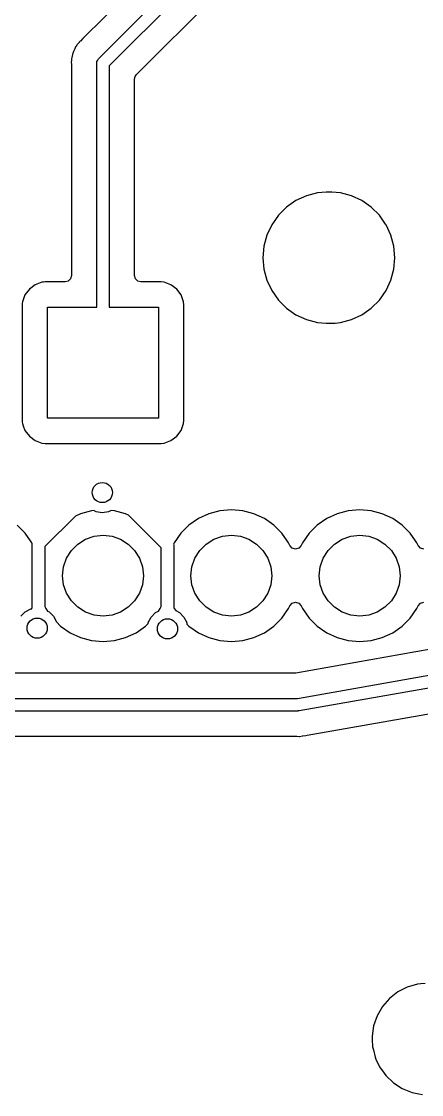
# Model space of a CAD drawing. Extents: x 1.95 to 9.87, y -5.96 to -1.39.
# Drawn here: x 5.842 to 6.154, y -3.299 to -2.462 of the extents above; entities that cross this region are included whole.
import ezdxf

# ---------------------------------------------------------------- set-up
doc = ezdxf.new("R2010")
doc.units = 0
doc.header["$MEASUREMENT"] = 0
doc.layers.add('BLACK', color=7, linetype='CONTINUOUS')

msp = doc.modelspace()

# ---------------------------------------------------------------- linework, layer by layer
at = {"layer": 'BLACK', "linetype": 'CONTINUOUS'}
for p, q in [((5.98735, -2.37806), (5.8904, -2.47501)), ((5.90203, -2.49124), (6.00227, -2.39101)), ((6.00779, -2.39941), (5.91043, -2.49676)), ((5.93157, -2.50349), (6.01452, -2.42054)), ((5.88977, -2.47552), (5.88788, -2.47753)), ((5.8904, -2.47501), (5.88977, -2.47552)), ((5.88243, -2.48559), (5.88224, -2.48635)), ((5.88326, -2.48408), (5.88243, -2.48559)), ((5.88346, -2.48367), (5.88326, -2.48408)), ((5.88415, -2.48209), (5.88346, -2.48367)), ((5.88463, -2.48147), (5.88415, -2.48209)), ((5.88505, -2.48083), (5.88463, -2.48147)), ((5.88543, -2.48013), (5.88505, -2.48083)), ((5.88661, -2.47888), (5.88543, -2.48013)), ((5.88691, -2.47853), (5.88661, -2.47888)), ((5.887, -2.47841), (5.88691, -2.47853)), ((5.88777, -2.47764), (5.887, -2.47841)), ((5.88788, -2.47753), (5.88777, -2.47764)), ((5.88073, -2.49378), (5.8807, -2.49394)), ((5.8807, -2.49394), (5.88071, -2.49399)), ((5.88071, -2.49399), (5.88086, -2.49566)), ((5.88083, -2.49317), (5.88073, -2.49378)), ((5.88089, -2.4924), (5.88083, -2.49317)), ((5.88131, -2.48995), (5.88089, -2.49161)), ((5.88089, -2.49161), (5.88089, -2.4924)), ((5.88141, -2.4895), (5.88131, -2.48995)), ((5.88168, -2.4878), (5.88141, -2.4895)), ((5.88199, -2.48708), (5.88168, -2.4878)), ((5.88224, -2.48635), (5.88199, -2.48708)), ((5.90059, -2.49472), (5.90072, -2.49385)), ((5.9007, -2.49368), (5.90075, -2.49358)), ((5.90072, -2.49385), (5.9007, -2.49368)), ((5.90075, -2.49358), (5.90079, -2.49334)), ((5.90079, -2.49334), (5.90145, -2.49231)), ((5.90145, -2.49231), (5.90203, -2.49124)), ((5.88086, -2.49566), (5.88089, -2.49612)), ((5.88089, -2.49612), (5.88089, -2.66045)), ((5.90059, -2.68504), (5.90059, -2.49472)), ((5.91043, -2.49676), (5.91043, -2.68504)), ((5.93014, -2.50695), (5.93051, -2.50508)), ((5.93014, -2.64646), (5.93014, -2.50695)), ((5.93051, -2.50508), (5.93157, -2.50349)), ((6.0558, -2.60195), (6.04846, -2.60708)), ((6.06392, -2.59816), (6.0558, -2.60195)), ((6.07257, -2.59584), (6.06392, -2.59816)), ((6.07926, -2.59526), (6.07257, -2.59584)), ((6.08373, -2.59526), (6.07926, -2.59526)), ((6.07926, -2.59526), (6.07926, -2.59526)), ((6.09042, -2.59584), (6.08373, -2.59526)), ((6.08373, -2.59526), (6.08373, -2.59526)), ((6.09907, -2.59816), (6.09042, -2.59584)), ((6.10719, -2.60195), (6.09907, -2.59816)), ((6.11453, -2.60708), (6.10719, -2.60195)), ((6.04846, -2.60708), (6.04212, -2.61342)), ((6.12087, -2.61342), (6.11453, -2.60708)), ((6.04212, -2.61342), (6.03699, -2.62076)), ((6.12565, -2.62025), (6.12087, -2.61342)), ((6.03699, -2.62076), (6.0332, -2.62888)), ((6.12601, -2.62076), (6.12565, -2.62025)), ((6.12979, -2.62888), (6.12601, -2.62076)), ((6.0332, -2.62888), (6.03088, -2.63753)), ((6.13211, -2.63753), (6.12979, -2.62888)), ((6.03088, -2.63753), (6.0301, -2.64646)), ((6.13289, -2.64646), (6.13211, -2.63753)), ((5.93014, -2.66045), (5.93014, -2.64646)), ((6.0301, -2.64646), (6.03088, -2.65538)), ((6.13211, -2.65538), (6.13289, -2.64646)), ((5.88089, -2.66045), (5.88023, -2.66289)), ((5.93079, -2.66289), (5.93014, -2.66045)), ((6.03088, -2.65538), (6.0332, -2.66404)), ((6.12979, -2.66404), (6.13211, -2.65538)), ((5.85266, -2.66757), (5.84813, -2.67096)), ((5.85797, -2.66559), (5.85266, -2.66757)), ((5.85915, -2.66546), (5.85797, -2.66559)), ((5.86032, -2.66533), (5.85915, -2.66546)), ((5.876, -2.66533), (5.86032, -2.66533)), ((5.87844, -2.66468), (5.876, -2.66533)), ((5.88023, -2.66289), (5.87844, -2.66468)), ((5.93258, -2.66468), (5.93079, -2.66289)), ((5.93502, -2.66533), (5.93258, -2.66468)), ((5.9507, -2.66533), (5.93502, -2.66533)), ((5.95305, -2.66559), (5.9507, -2.66533)), ((5.9507, -2.66533), (5.9507, -2.66533)), ((5.95836, -2.66757), (5.95305, -2.66559)), ((5.9629, -2.67096), (5.95836, -2.66757)), ((6.0332, -2.66404), (6.03699, -2.67215)), ((6.12601, -2.67215), (6.12979, -2.66404)), ((5.84473, -2.6755), (5.84275, -2.68081)), ((5.84813, -2.67096), (5.84473, -2.6755)), ((5.96629, -2.6755), (5.9629, -2.67096)), ((5.96827, -2.68081), (5.96629, -2.6755)), ((6.03699, -2.67215), (6.04212, -2.67949)), ((6.12087, -2.67949), (6.12601, -2.67215)), ((5.84275, -2.68081), (5.84264, -2.68187)), ((5.84264, -2.68187), (5.84264, -2.77482)), ((5.84275, -2.68081), (5.84275, -2.68081)), ((5.8622, -2.77165), (5.8622, -2.68504)), ((5.8622, -2.68504), (5.90059, -2.68504)), ((5.91043, -2.68504), (5.94882, -2.68504)), ((5.94882, -2.68504), (5.94882, -2.77165)), ((5.96852, -2.68315), (5.96827, -2.68081)), ((5.96852, -2.77354), (5.96852, -2.68315)), ((6.04212, -2.67949), (6.04846, -2.68583)), ((6.04846, -2.68583), (6.0558, -2.69097)), ((6.10719, -2.69097), (6.11453, -2.68583)), ((6.11453, -2.68583), (6.12087, -2.67949)), ((6.0558, -2.69097), (6.0558, -2.69097)), ((6.0558, -2.69097), (6.0558, -2.69097)), ((6.0558, -2.69097), (6.06392, -2.69475)), ((6.06392, -2.69475), (6.07257, -2.69707)), ((6.09042, -2.69707), (6.09907, -2.69475)), ((6.09907, -2.69475), (6.10719, -2.69097)), ((6.07257, -2.69707), (6.07592, -2.69736)), ((6.07592, -2.69736), (6.07926, -2.69766)), ((6.07926, -2.69766), (6.07926, -2.69766)), ((6.07926, -2.69766), (6.08373, -2.69766)), ((6.08373, -2.69766), (6.08641, -2.69742)), ((6.08373, -2.69766), (6.08373, -2.69766)), ((6.08641, -2.69742), (6.09042, -2.69707)), ((5.84264, -2.77482), (5.84275, -2.77589)), ((5.84275, -2.77589), (5.8434, -2.77763)), ((5.8434, -2.77763), (5.84473, -2.78119)), ((5.94882, -2.77165), (5.8622, -2.77165)), ((5.96629, -2.78119), (5.96827, -2.77589)), ((5.96827, -2.77589), (5.96852, -2.77354)), ((5.84473, -2.78119), (5.84813, -2.78573)), ((5.84813, -2.78573), (5.85266, -2.78913)), ((5.95836, -2.78913), (5.9629, -2.78573)), ((5.9629, -2.78573), (5.96629, -2.78119)), ((5.85266, -2.78913), (5.85797, -2.79111)), ((5.85797, -2.79111), (5.86032, -2.79136)), ((5.86032, -2.79136), (5.9507, -2.79136)), ((5.9507, -2.79136), (5.95305, -2.79111)), ((5.95305, -2.79111), (5.95836, -2.78913)), ((5.89659, -2.84387), (5.88793, -2.84619)), ((5.89832, -2.84372), (5.89659, -2.84387)), ((5.90009, -2.84462), (5.89832, -2.84372)), ((5.90496, -2.84539), (5.90009, -2.84462)), ((5.90983, -2.84462), (5.90496, -2.84539)), ((5.91176, -2.84364), (5.90983, -2.84462)), ((5.91444, -2.84387), (5.91176, -2.84364)), ((5.92309, -2.84619), (5.91444, -2.84387)), ((5.99659, -2.84387), (5.98793, -2.84619)), ((6.00551, -2.84309), (5.99659, -2.84387)), ((6.01444, -2.84387), (6.00551, -2.84309)), ((6.02309, -2.84619), (6.01444, -2.84387)), ((6.09659, -2.84387), (6.08793, -2.84619)), ((6.10551, -2.84309), (6.09659, -2.84387)), ((6.11444, -2.84387), (6.10551, -2.84309)), ((6.12309, -2.84619), (6.11444, -2.84387)), ((5.88402, -2.84801), (5.86028, -2.87176)), ((5.88793, -2.84619), (5.88402, -2.84801)), ((5.92538, -2.84726), (5.92309, -2.84619)), ((5.95083, -2.87271), (5.92538, -2.84726)), ((5.97981, -2.84998), (5.97247, -2.85512)), ((5.98793, -2.84619), (5.97981, -2.84998)), ((6.03121, -2.84998), (6.02309, -2.84619)), ((6.03855, -2.85512), (6.03121, -2.84998)), ((6.07981, -2.84998), (6.07247, -2.85512)), ((6.08793, -2.84619), (6.07981, -2.84998)), ((6.13121, -2.84998), (6.12309, -2.84619)), ((6.13855, -2.85512), (6.13121, -2.84998)), ((5.84488, -2.86145), (5.83855, -2.85512)), ((5.84901, -2.86735), (5.84488, -2.86145)), ((5.96614, -2.86145), (5.961, -2.86879)), ((5.97247, -2.85512), (5.96614, -2.86145)), ((6.04488, -2.86145), (6.03855, -2.85512)), ((6.04901, -2.86735), (6.04488, -2.86145)), ((6.06614, -2.86145), (6.061, -2.86879)), ((6.07247, -2.85512), (6.06614, -2.86145)), ((6.14488, -2.86145), (6.13855, -2.85512)), ((6.14901, -2.86735), (6.14488, -2.86145)), ((5.85002, -2.86879), (5.84901, -2.86735)), ((5.85044, -2.86968), (5.85002, -2.86879)), ((5.85043, -2.86972), (5.85044, -2.86968)), ((5.85043, -2.91931), (5.85043, -2.86972)), ((5.88089, -2.87485), (5.88587, -2.86986)), ((5.88587, -2.86986), (5.89185, -2.86611)), ((5.89185, -2.86611), (5.8985, -2.86378)), ((5.8985, -2.86378), (5.90551, -2.86299)), ((5.90551, -2.86299), (5.91252, -2.86378)), ((5.91252, -2.86378), (5.91918, -2.86611)), ((5.91918, -2.86611), (5.92515, -2.86986)), ((5.92515, -2.86986), (5.93014, -2.87485)), ((5.961, -2.86879), (5.96046, -2.86995)), ((5.96046, -2.86995), (5.96067, -2.87067)), ((5.96067, -2.87067), (5.96067, -2.91947)), ((5.98089, -2.87485), (5.98587, -2.86986)), ((5.98587, -2.86986), (5.99185, -2.86611)), ((5.99185, -2.86611), (5.9985, -2.86378)), ((5.9985, -2.86378), (6.00551, -2.86299)), ((6.00551, -2.86299), (6.01252, -2.86378)), ((6.01252, -2.86378), (6.01918, -2.86611)), ((6.01918, -2.86611), (6.02515, -2.86986)), ((6.02515, -2.86986), (6.03014, -2.87485)), ((6.05002, -2.86879), (6.04901, -2.86735)), ((6.05103, -2.87096), (6.05002, -2.86879)), ((6.061, -2.86879), (6.05994, -2.87107)), ((6.08089, -2.87485), (6.08587, -2.86986)), ((6.08587, -2.86986), (6.09185, -2.86611)), ((6.09185, -2.86611), (6.0985, -2.86378)), ((6.0985, -2.86378), (6.10551, -2.86299)), ((6.10551, -2.86299), (6.11252, -2.86378)), ((6.11252, -2.86378), (6.11918, -2.86611)), ((6.11918, -2.86611), (6.12515, -2.86986)), ((6.12515, -2.86986), (6.13014, -2.87485)), ((6.15002, -2.86879), (6.14901, -2.86735)), ((6.15103, -2.87096), (6.15002, -2.86879)), ((5.86028, -2.87176), (5.86028, -2.91863)), ((5.87713, -2.88082), (5.88089, -2.87485)), ((5.93014, -2.87485), (5.93389, -2.88082)), ((5.95083, -2.91846), (5.95083, -2.87271)), ((5.97713, -2.88082), (5.98089, -2.87485)), ((6.03014, -2.87485), (6.03389, -2.88082)), ((6.05109, -2.87107), (6.05103, -2.87096)), ((6.05289, -2.87313), (6.05109, -2.87107)), ((6.05551, -2.87389), (6.05289, -2.87313)), ((6.05813, -2.87313), (6.05551, -2.87389)), ((6.05994, -2.87107), (6.05813, -2.87313)), ((6.07713, -2.88082), (6.08089, -2.87485)), ((6.13014, -2.87485), (6.13389, -2.88082)), ((6.15109, -2.87107), (6.15103, -2.87096)), ((6.15289, -2.87313), (6.15109, -2.87107)), ((6.15551, -2.87389), (6.15289, -2.87313)), ((5.87481, -2.88748), (5.87713, -2.88082)), ((5.93389, -2.88082), (5.93622, -2.88748)), ((5.97481, -2.88748), (5.97713, -2.88082)), ((6.03389, -2.88082), (6.03622, -2.88748)), ((6.07481, -2.88748), (6.07713, -2.88082)), ((6.13389, -2.88082), (6.13622, -2.88748)), ((5.87402, -2.89449), (5.87481, -2.88748)), ((5.87481, -2.9015), (5.87402, -2.89449)), ((5.93622, -2.88748), (5.93701, -2.89449)), ((5.93701, -2.89449), (5.93622, -2.9015)), ((5.97402, -2.89449), (5.97481, -2.88748)), ((5.97481, -2.9015), (5.97402, -2.89449)), ((6.03622, -2.88748), (6.03701, -2.89449)), ((6.03701, -2.89449), (6.03622, -2.9015)), ((6.07402, -2.89449), (6.07481, -2.88748)), ((6.07481, -2.9015), (6.07402, -2.89449)), ((6.13622, -2.88748), (6.13701, -2.89449)), ((6.13701, -2.89449), (6.13622, -2.9015)), ((5.87713, -2.90815), (5.87481, -2.9015)), ((5.93622, -2.9015), (5.93389, -2.90815)), ((5.97713, -2.90815), (5.97481, -2.9015)), ((6.03622, -2.9015), (6.03389, -2.90815)), ((6.07713, -2.90815), (6.07481, -2.9015)), ((6.13622, -2.9015), (6.13389, -2.90815)), ((5.88089, -2.91413), (5.87713, -2.90815)), ((5.93389, -2.90815), (5.93014, -2.91413)), ((5.98089, -2.91413), (5.97713, -2.90815)), ((6.03389, -2.90815), (6.03014, -2.91413)), ((6.05692, -2.9902), (6.51827, -2.90886)), ((6.08089, -2.91413), (6.07713, -2.90815)), ((6.13389, -2.90815), (6.13014, -2.91413)), ((5.84496, -2.92265), (5.84935, -2.92042)), ((5.84935, -2.92042), (5.84993, -2.92032)), ((5.84993, -2.92032), (5.85002, -2.92019)), ((5.85002, -2.92019), (5.85043, -2.91931)), ((5.86028, -2.91863), (5.861, -2.92019)), ((5.861, -2.92019), (5.86232, -2.92207)), ((5.88587, -2.91911), (5.88089, -2.91413)), ((5.89185, -2.92287), (5.88587, -2.91911)), ((5.92515, -2.91911), (5.91918, -2.92287)), ((5.93014, -2.91413), (5.92515, -2.91911)), ((5.94865, -2.92214), (5.95002, -2.92019)), ((5.95002, -2.92019), (5.95083, -2.91846)), ((5.96067, -2.91947), (5.961, -2.92019)), ((5.961, -2.92019), (5.96211, -2.92177)), ((5.98587, -2.91911), (5.98089, -2.91413)), ((5.99185, -2.92287), (5.98587, -2.91911)), ((6.02515, -2.91911), (6.01918, -2.92287)), ((6.03014, -2.91413), (6.02515, -2.91911)), ((6.04488, -2.92753), (6.05002, -2.92019)), ((6.05002, -2.92019), (6.05109, -2.9179)), ((6.05109, -2.9179), (6.05289, -2.91585)), ((6.05289, -2.91585), (6.05551, -2.91508)), ((6.05551, -2.91508), (6.05813, -2.91585)), ((6.05813, -2.91585), (6.05994, -2.9179)), ((6.51797, -2.9189), (6.05821, -2.99997)), ((6.05994, -2.9179), (6.061, -2.92019)), ((6.061, -2.92019), (6.06614, -2.92753)), ((6.08587, -2.91911), (6.08089, -2.91413)), ((6.09185, -2.92287), (6.08587, -2.91911)), ((6.12515, -2.91911), (6.11918, -2.92287)), ((6.13014, -2.91413), (6.12515, -2.91911)), ((6.14488, -2.92753), (6.15002, -2.92019)), ((6.15002, -2.92019), (6.15109, -2.9179)), ((6.15109, -2.9179), (6.15289, -2.91585)), ((6.15289, -2.91585), (6.15551, -2.91508)), ((5.84147, -2.92614), (5.84496, -2.92265)), ((5.86232, -2.92207), (5.86347, -2.92265)), ((5.86347, -2.92265), (5.86695, -2.92614)), ((5.86695, -2.92614), (5.86919, -2.93053)), ((5.8985, -2.92519), (5.89185, -2.92287)), ((5.90551, -2.92598), (5.8985, -2.92519)), ((5.91252, -2.92519), (5.90551, -2.92598)), ((5.91918, -2.92287), (5.91252, -2.92519)), ((5.94077, -2.93112), (5.94301, -2.92673)), ((5.94301, -2.92673), (5.94649, -2.92324)), ((5.94649, -2.92324), (5.94865, -2.92214)), ((5.96211, -2.92177), (5.965, -2.92324)), ((5.965, -2.92324), (5.96849, -2.92673)), ((5.96849, -2.92673), (5.97073, -2.93112)), ((5.9985, -2.92519), (5.99185, -2.92287)), ((6.00551, -2.92598), (5.9985, -2.92519)), ((6.01252, -2.92519), (6.00551, -2.92598)), ((6.01918, -2.92287), (6.01252, -2.92519)), ((6.03855, -2.93386), (6.04488, -2.92753)), ((6.06614, -2.92753), (6.07247, -2.93386)), ((6.0985, -2.92519), (6.09185, -2.92287)), ((6.10551, -2.92598), (6.0985, -2.92519)), ((6.11252, -2.92519), (6.10551, -2.92598)), ((6.11918, -2.92287), (6.11252, -2.92519)), ((6.13855, -2.93386), (6.14488, -2.92753)), ((5.86919, -2.93053), (5.8692, -2.93058)), ((5.8692, -2.93058), (5.87247, -2.93386)), ((5.87247, -2.93386), (5.87981, -2.939)), ((5.93121, -2.939), (5.93855, -2.93386)), ((5.93855, -2.93386), (5.94067, -2.93174)), ((5.94067, -2.93174), (5.94077, -2.93112)), ((5.97073, -2.93112), (5.97091, -2.9323)), ((5.97091, -2.9323), (5.97247, -2.93386)), ((5.97247, -2.93386), (5.97981, -2.939)), ((6.03121, -2.939), (6.03855, -2.93386)), ((6.07247, -2.93386), (6.07981, -2.939)), ((6.13121, -2.939), (6.13855, -2.93386)), ((5.87981, -2.939), (5.87981, -2.939)), ((5.87981, -2.939), (5.87981, -2.939)), ((5.87981, -2.939), (5.88793, -2.94278)), ((5.88793, -2.94278), (5.89659, -2.9451)), ((5.89659, -2.9451), (5.90551, -2.94588)), ((5.90551, -2.94588), (5.91444, -2.9451)), ((5.91444, -2.9451), (5.92309, -2.94278)), ((5.92309, -2.94278), (5.93121, -2.939)), ((5.97981, -2.939), (5.97981, -2.939)), ((5.97981, -2.939), (5.97981, -2.939)), ((5.97981, -2.939), (5.98793, -2.94278)), ((5.98793, -2.94278), (5.99659, -2.9451)), ((5.99659, -2.9451), (6.00551, -2.94588)), ((6.00551, -2.94588), (6.01444, -2.9451)), ((6.01444, -2.9451), (6.02309, -2.94278)), ((6.02309, -2.94278), (6.03121, -2.939)), ((6.07981, -2.939), (6.07981, -2.939)), ((6.07981, -2.939), (6.07981, -2.939)), ((6.07981, -2.939), (6.08793, -2.94278)), ((6.08793, -2.94278), (6.09659, -2.9451)), ((6.09659, -2.9451), (6.10551, -2.94588)), ((6.10551, -2.94588), (6.11444, -2.9451)), ((6.11444, -2.9451), (6.12309, -2.94278)), ((6.12309, -2.94278), (6.13121, -2.939)), ((6.17939, -2.9486), (6.05562, -2.97043)), ((6.05477, -2.9705), (5.78044, -2.9705)), ((6.05562, -2.97043), (6.05477, -2.9705)), ((6.06458, -3.01886), (6.25785, -2.98478)), ((5.76768, -2.9902), (6.05692, -2.9902)), ((6.05735, -3.00005), (5.76768, -3.00005)), ((6.05754, -2.99999), (6.05735, -3.00005)), ((6.05821, -2.99997), (6.05754, -2.99999)), ((5.78044, -3.01975), (6.05622, -3.01975)), ((6.05622, -3.01975), (6.05659, -3.01977)), ((6.05659, -3.01977), (6.05844, -3.01991)), ((6.05844, -3.01991), (6.05857, -3.01992)), ((6.05857, -3.01992), (6.06092, -3.0195)), ((6.05857, -3.01992), (6.05857, -3.01992)), ((6.05857, -3.01992), (6.05857, -3.01992)), ((6.06092, -3.0195), (6.06115, -3.01947)), ((6.06115, -3.01947), (6.06353, -3.01917)), ((6.06353, -3.01917), (6.06363, -3.01913)), ((6.06363, -3.01913), (6.06458, -3.01886)), ((6.1504, -3.21304), (6.14246, -3.21537)), ((6.15315, -3.21278), (6.1504, -3.21304)), ((6.15658, -3.21245), (6.15315, -3.21278)), ((6.1351, -3.21917), (6.12859, -3.22429)), ((6.14246, -3.21537), (6.1351, -3.21917)), ((6.12316, -3.23055), (6.11902, -3.23772)), ((6.12859, -3.22429), (6.12316, -3.23055)), ((6.11902, -3.23772), (6.11632, -3.24554)), ((6.11632, -3.24554), (6.11515, -3.25365)), ((6.11515, -3.25365), (6.11514, -3.25374)), ((6.11514, -3.25374), (6.11525, -3.25619)), ((6.11525, -3.25619), (6.11553, -3.26201)), ((6.11553, -3.26201), (6.11611, -3.2644)), ((6.11611, -3.2644), (6.11748, -3.27006)), ((6.11748, -3.27006), (6.11812, -3.27146)), ((6.11812, -3.27146), (6.12092, -3.27759)), ((6.12092, -3.27759), (6.12448, -3.28259)), ((6.12448, -3.28259), (6.12573, -3.28434)), ((6.12573, -3.28434), (6.13172, -3.29005)), ((6.13172, -3.29005), (6.13172, -3.29005)), ((6.13172, -3.29005), (6.13172, -3.29005)), ((6.13172, -3.29005), (6.13869, -3.29453)), ((6.13869, -3.29453), (6.13869, -3.29453)), ((6.13869, -3.29453), (6.14637, -3.29761)), ((6.14637, -3.29761), (6.15145, -3.29858)), ((6.15145, -3.29858), (6.15451, -3.29917))]:
    msp.add_line(p, q, dxfattribs=at)
at = {"layer": 'BLACK'}
for centre in [(5.90496, -2.82965), (5.85421, -2.93539), (5.95575, -2.93598)]:
    msp.add_circle(centre, 0.00787, dxfattribs=at)

doc.saveas('drawing.dxf')
